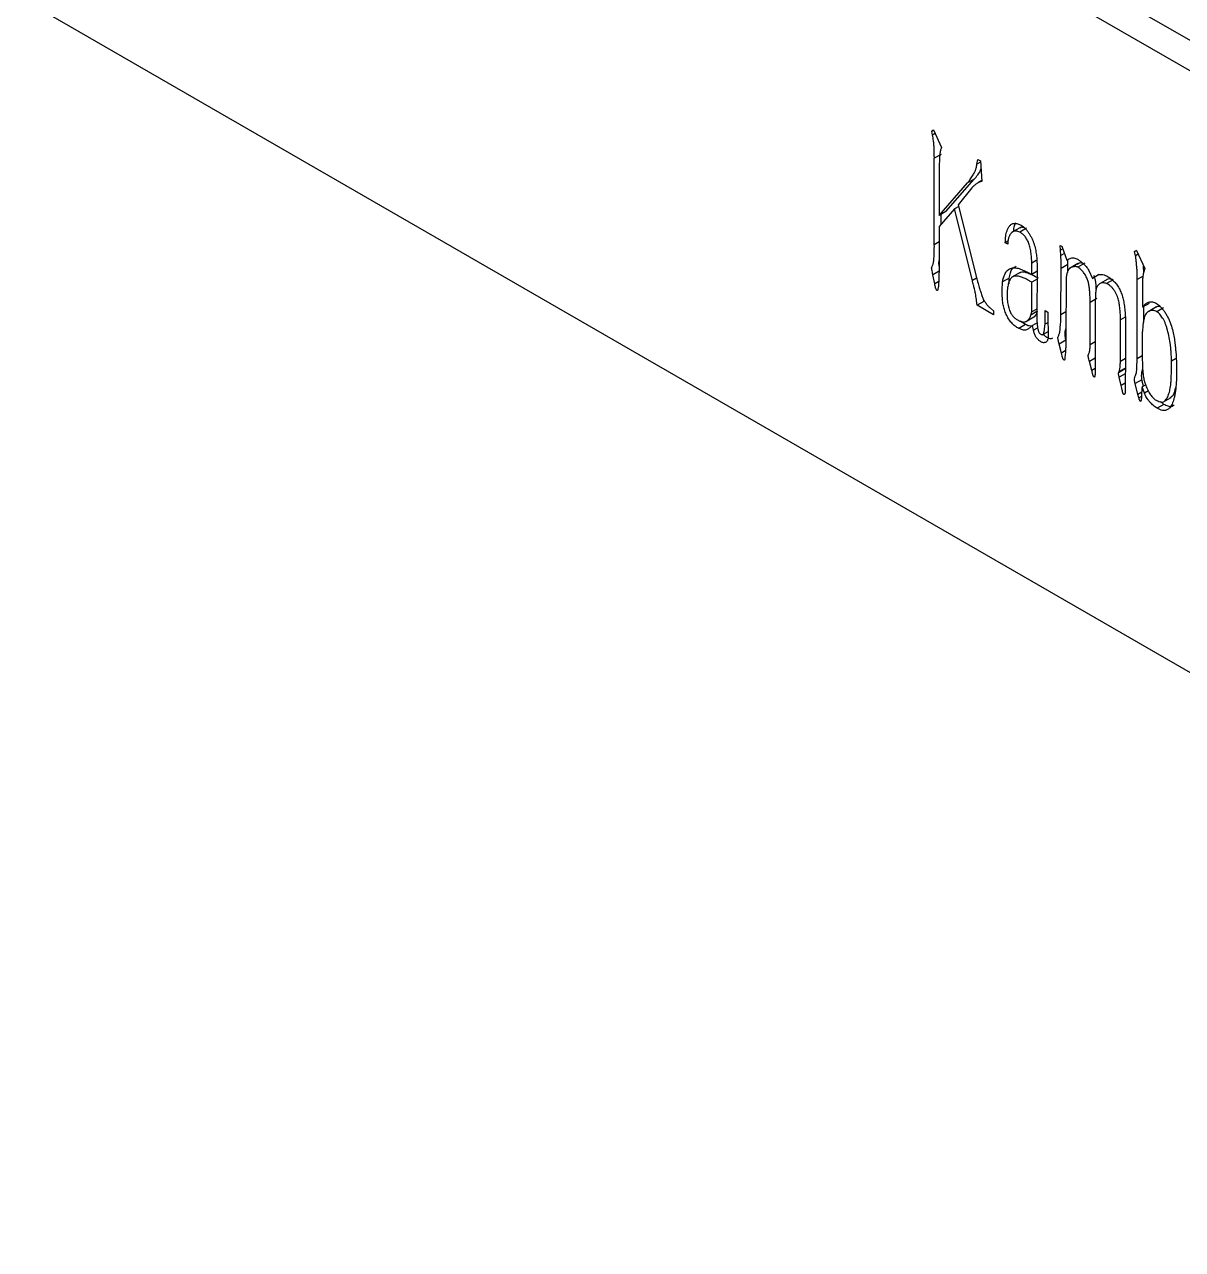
# Model space of a CAD drawing. Header units: millimetres. Extents: x 2 to 292, y 3 to 207.
# Drawn here: x 237.65 to 249.91, y 154.31 to 167.28 of the extents above; entities that cross this region are included whole.
import ezdxf

# ---------------------------------------------------------------- set-up
doc = ezdxf.new("R2010")
doc.units = ezdxf.units.MM

msp = doc.modelspace()

# ---------------------------------------------------------------- linework, layer by layer
at = {"color": 7, "linetype": 'Continuous', "lineweight": 25}
for p, q in [((237.79071259, 174.15784922), (278.60290738, 150.59747066)), ((278.46148574, 150.3525215), (237.64929095, 173.91290005)), ((237.64929095, 167.54388189), (278.46148574, 143.98350334)), ((247.25441969, 166.15404347), (247.27280204, 166.16674637)), ((247.27354382, 166.16508359), (247.25441969, 166.15404347)), ((247.26255614, 166.11176424), (247.25441969, 166.15404347)), ((247.27280204, 166.16674637), (247.35597357, 165.98023544)), ((247.35164931, 165.9070847), (247.28093849, 165.86626421)), ((247.28093849, 164.95002641), (247.28093849, 165.86626421)), ((247.33367368, 165.80276249), (247.33367368, 165.26025785)), ((247.73235336, 165.802974), (247.74259926, 165.85343229)), ((247.74259926, 165.85343229), (247.76911806, 165.83812331)), ((247.76911806, 165.83812331), (247.7853899, 165.61959236)), ((247.4043845, 165.30107834), (247.70331945, 165.64526082)), ((247.70331945, 165.64526082), (247.63260863, 165.60444033)), ((247.78464232, 165.62964328), (247.74810364, 165.60854995)), ((247.33367368, 165.26025785), (247.63260863, 165.60444033)), ((247.67961817, 165.55363947), (247.53497229, 165.37197915)), ((247.53908635, 165.35555496), (247.4942911, 165.32969521)), ((247.53497229, 165.37197915), (247.73446281, 164.57546607)), ((247.4942911, 165.32969521), (247.33367368, 165.14263979)), ((247.4043845, 165.30107834), (247.33367368, 165.26025785)), ((247.35164931, 165.16357382), (247.35164931, 165.27063469)), ((247.68353572, 164.57215533), (247.4942911, 165.32969521)), ((247.33367368, 165.14263979), (247.33367368, 164.73654427)), ((248.19148585, 165.13301148), (248.10309759, 165.08198602)), ((248.25538416, 165.12438284), (248.18467334, 165.08356235)), ((248.06038386, 164.98881633), (248.03189101, 164.97236776)), ((248.05840876, 164.95705939), (248.03189101, 164.97236776)), ((248.06051821, 164.99098786), (248.05840876, 164.95705939)), ((248.61258344, 164.94232177), (248.63096526, 164.93658192)), ((248.61650047, 164.89308289), (248.61258344, 164.94232177)), ((248.62071937, 164.83671009), (248.61650047, 164.89308289)), ((248.65834913, 164.85843329), (248.62071937, 164.83671009)), ((248.63096526, 164.93658192), (248.68370046, 164.78608457)), ((249.40120366, 164.87714931), (249.41958601, 164.88985221)), ((249.42035203, 164.88820342), (249.40120366, 164.87714931)), ((249.41144956, 164.8336524), (249.40120366, 164.87714931)), ((249.43845674, 164.84924331), (249.41144956, 164.8336524)), ((249.41958601, 164.88985221), (249.50908537, 164.69725246)), ((247.33367368, 164.73654427), (247.32764668, 164.57090409)), ((248.35967601, 164.78304168), (248.31274497, 164.75594896)), ((248.31274497, 164.636243), (248.31274497, 164.75594896)), ((248.69353964, 164.73990369), (248.62282882, 164.6990832)), ((248.69353964, 164.73990369), (248.69317349, 164.7903744)), ((248.69318666, 164.65793729), (248.69353964, 164.73990369)), ((248.80141871, 164.7516132), (248.71303045, 164.70058775)), ((248.87253888, 164.75418768), (248.80182806, 164.71336719)), ((249.49914451, 164.65551421), (249.49603671, 164.72533312)), ((247.33122916, 164.66935176), (247.26647369, 164.63196922)), ((247.28485604, 164.53679757), (247.26647369, 164.63196922)), ((248.07427494, 164.59734681), (248.00356412, 164.55652632)), ((248.07225189, 164.53741237), (248.07427494, 164.59734681)), ((248.18984107, 164.6564956), (248.10145281, 164.60547014)), ((248.27598027, 164.65503093), (248.31274497, 164.636243)), ((248.36967693, 164.66910912), (248.31274497, 164.636243)), ((248.36891618, 164.58654609), (248.31274497, 164.55411913)), ((248.36969906, 164.67156866), (248.36548016, 164.21362342)), ((248.62071937, 164.20964572), (248.62282882, 164.6990832)), ((248.91573677, 164.67823157), (248.95641849, 164.5935016)), ((249.02712931, 164.63432209), (248.95641849, 164.5935016)), ((249.11722136, 164.58651511), (249.0288331, 164.53548965)), ((249.17539086, 164.57935496), (249.10468004, 164.53853447)), ((249.42772246, 163.74377275), (249.42983191, 164.58328058)), ((247.32704819, 164.56115459), (247.28485604, 164.53679757)), ((247.31514013, 164.46972588), (247.30926433, 164.46633385)), ((248.31274497, 164.23919501), (248.31274497, 164.55411913)), ((248.67556453, 164.57468426), (248.67345508, 163.98189597)), ((249.48467655, 164.52099697), (249.48467655, 164.28854472)), ((247.80517363, 164.35077599), (247.73446281, 164.30995551)), ((247.80517363, 164.35077599), (247.80105378, 164.37708846)), ((248.92989969, 163.89231473), (248.93200914, 164.33999431)), ((249.00271996, 164.3808148), (248.93200914, 164.33999431)), ((249.55538737, 164.3293652), (249.48467655, 164.28854472)), ((247.90743558, 164.21010045), (247.73446281, 164.30995551)), ((247.87669789, 164.27725841), (247.90743558, 164.25011844)), ((247.90743558, 164.25011844), (247.90743558, 164.21010045)), ((248.36574147, 164.24194893), (248.30249907, 164.20543987)), ((248.30249907, 164.20543987), (248.31274497, 164.23919501)), ((248.36599962, 164.26993826), (248.31274497, 164.23919501)), ((248.45317195, 164.10906272), (248.45498005, 164.25347561)), ((248.45498005, 164.25347561), (248.48149779, 164.23816724)), ((248.98474486, 164.30955063), (248.98474486, 163.69396967)), ((249.49929624, 164.12816942), (249.49972139, 164.29722968)), ((249.63222108, 164.29185876), (249.54383281, 164.2408333)), ((249.70786835, 164.2813578), (249.63715753, 164.24053731)), ((248.24513826, 164.10618534), (248.17442744, 164.06536485)), ((248.24513826, 164.10618534), (248.19129988, 164.14282061)), ((248.24583737, 164.13478819), (248.33422564, 164.18581364)), ((248.36917275, 164.12387894), (248.32088142, 164.09600095)), ((248.33112626, 164.04554497), (248.32088142, 164.09600095)), ((248.37546053, 164.0711386), (248.33112626, 164.04554497)), ((248.48462034, 164.12721749), (248.45317195, 164.10906272)), ((248.48360724, 164.16422115), (248.48752479, 164.02102669)), ((249.25113401, 163.71417773), (249.25324346, 164.15454968)), ((249.3017371, 164.18254446), (249.25324346, 164.15454968)), ((249.30417055, 164.13663352), (249.30417055, 163.73749766)), ((248.42897333, 163.99919474), (248.48720236, 164.03280964)), ((248.67304837, 163.93919404), (248.60233754, 163.89837355)), ((249.4825671, 164.00789668), (249.4825671, 163.74029819)), ((248.62674637, 163.80424669), (248.60233754, 163.89837355)), ((248.94828204, 163.6186281), (248.92387269, 163.71275526)), ((249.30417108, 163.74479538), (249.25113401, 163.71417773)), ((249.48256763, 163.77543419), (249.42772246, 163.74377275)), ((249.83309138, 163.7429676), (249.79174742, 163.71910025)), ((248.98357581, 163.63900276), (248.94828204, 163.6186281)), ((249.30165439, 163.63511653), (249.23094357, 163.59429605)), ((249.23094357, 163.59429605), (249.23908002, 163.60839001)), ((249.30305682, 163.64532304), (249.23908002, 163.60839001)), ((249.30231188, 163.58364808), (249.23908002, 163.54714511)), ((249.25927046, 163.46032518), (249.23908002, 163.54714511)), ((249.30111227, 163.48447994), (249.25927046, 163.46032518)), ((249.47794148, 163.52151676), (249.40723066, 163.48069628)), ((249.43585838, 163.36534282), (249.40723066, 163.48069628)), ((249.49478389, 163.45365289), (249.47794148, 163.52151676)), ((249.52047872, 163.46848655), (249.48045765, 163.44538288)), ((249.50697592, 163.37857281), (249.48045765, 163.44538288)), ((249.477078, 163.3891384), (249.43585838, 163.36534282)), ((249.44610428, 163.32915351), (249.43585838, 163.36534282)), ((249.47445699, 163.34552118), (249.44610428, 163.32915351)), ((249.46792845, 163.29930086), (249.46026773, 163.29487842)), ((249.54760127, 163.40202532), (249.50697592, 163.37857281)), ((249.70997727, 163.26055178), (249.67587994, 163.29088466)), ((249.70098629, 163.2837288), (249.78937456, 163.33475426)), ((249.70997727, 163.26055178), (249.63926645, 163.21973129))]:
    msp.add_line(p, q, dxfattribs=at)
at = {"color": 8, "linetype": 'Continuous', "lineweight": 25}
for p, q in [((247.29020342, 166.12772468), (247.26255614, 166.11176424)), ((247.7701122, 165.82477171), (247.73235336, 165.802974)), ((247.3336742, 164.98047009), (247.28093849, 164.95002641)), ((248.64120958, 164.90734716), (248.61650047, 164.89308289)), ((247.72875455, 164.5982596), (247.68353572, 164.57215533)), ((249.49024678, 164.61815734), (249.42983191, 164.58328058)), ((248.67437547, 164.24062073), (248.62071937, 164.20964572)), ((248.66746496, 163.82775304), (248.62674637, 163.80424669)), ((248.98474486, 163.92397617), (248.92989969, 163.89231473)), ((248.98474486, 163.74789601), (248.92387269, 163.71275526))]:
    msp.add_line(p, q, dxfattribs=at)
at = {"color": 7, "linetype": 'Continuous', "lineweight": 25}
for points, knots in [([(247.28093854, 165.86626447), (247.28098425, 165.87261864), (247.28108234, 165.88625488), (247.28022789, 165.90866164), (247.27977909, 165.93375187), (247.27884953, 165.96096673), (247.27784245, 165.98778271), (247.27615689, 166.01216153), (247.27498797, 166.03240441), (247.27194593, 166.05501307), (247.26812821, 166.08093244), (247.26442579, 166.10142026), (247.26255647, 166.11176436)], [0, 0, 0, 0, 0.0809324544, 0.1736836047, 0.2782014883, 0.3960041647, 0.5124015164, 0.6112661131, 0.6939978743, 0.7610116978, 0.879337068, 1, 1, 1, 1]), ([(247.35597352, 165.98023576), (247.35356518, 165.97400976), (247.34930123, 165.96298668), (247.34524407, 165.94851039), (247.34312122, 165.936405), (247.34130231, 165.92517641), (247.33961911, 165.91068163), (247.33647154, 165.8868561), (247.33404858, 165.8507402), (247.33380474, 165.81951084), (247.33367397, 165.80276262)], [0, 0, 0, 0, 0.12592946359, 0.22295679084, 0.27066071198, 0.33641849788, 0.41642928165, 0.5127514347, 0.73869001549, 1, 1, 1, 1]), ([(247.63260852, 165.60444068), (247.63441809, 165.6067587), (247.63908269, 165.61273395), (247.64753973, 165.623711), (247.65830364, 165.63973077), (247.67134926, 165.65858737), (247.68490781, 165.67841153), (247.69664782, 165.69747393), (247.705714, 165.71473934), (247.71551064, 165.73502189), (247.72474091, 165.7638297), (247.72968566, 165.7892548), (247.73235382, 165.80297402)], [0, 0, 0, 0, 0.0420080696, 0.108285973, 0.1975895696, 0.3122344224, 0.4307000813, 0.5347403028, 0.6217326357, 0.6939704131, 0.8348684182, 1, 1, 1, 1]), ([(247.70331945, 165.64526082), (247.72956246, 165.67416682), (247.75868146, 165.70624064), (247.77358653, 165.7536573), (247.77505866, 165.75834047)], [0, 0, 0, 0, 0.9012334971, 1, 1, 1, 1]), ([(247.7853906, 165.61959225), (247.78020963, 165.61873385), (247.77032853, 165.61709671), (247.75867037, 165.61327139), (247.7490622, 165.60945918), (247.74110567, 165.6039587), (247.73109924, 165.59773854), (247.71636273, 165.58727062), (247.69825141, 165.57352454), (247.68561442, 165.56003853), (247.67961839, 165.55363965)], [0, 0, 0, 0, 0.1202296498, 0.2293010095, 0.2890869192, 0.3653844439, 0.4597411261, 0.5708396182, 0.7963708605, 1, 1, 1, 1]), ([(248.03189106, 164.97236803), (248.03267608, 164.98444267), (248.0341456, 165.00704594), (248.03656909, 165.03978003), (248.04153036, 165.06997694), (248.05004059, 165.09918647), (248.06273225, 165.12787431), (248.07716838, 165.1495772), (248.09134981, 165.16495436), (248.1048165, 165.17237236), (248.11976656, 165.1770485), (248.14213187, 165.1774852), (248.17193649, 165.17242939), (248.19683128, 165.15869993), (248.20908211, 165.1519436)], [0, 0, 0, 0, 0.0961505363, 0.1799901205, 0.2620238343, 0.3525149, 0.4512740262, 0.5589823773, 0.6149239905, 0.670170826, 0.7246851219, 0.7810898242, 0.8922733539, 1, 1, 1, 1]), ([(248.18467314, 165.08356276), (248.17840916, 165.08623448), (248.16618309, 165.09144917), (248.14885376, 165.09513517), (248.13315025, 165.09490413), (248.11904, 165.09127989), (248.10647944, 165.08413075), (248.09502937, 165.07450136), (248.08506424, 165.06157058), (248.07680643, 165.04634037), (248.06958994, 165.03118826), (248.06499421, 165.01611562), (248.06111704, 165.00373401), (248.06070011, 164.99484983), (248.06051887, 164.99098778)], [0, 0, 0, 0, 0.0926943312, 0.180921274, 0.2654147045, 0.3510351053, 0.4355800876, 0.5247892699, 0.6169414554, 0.7139761635, 0.8066234776, 0.8841096715, 0.9496212155, 1, 1, 1, 1]), ([(248.12090305, 165.09226519), (248.12302652, 165.12646577), (248.12524525, 165.16220048), (248.14263448, 165.18152391), (248.14338102, 165.18235348)], [0, 0, 0, 0, 0.9570689096, 1, 1, 1, 1]), ([(248.23423382, 165.12847675), (248.22251487, 165.13263507), (248.20250632, 165.13973486), (248.18994647, 165.12886377), (248.18474288, 165.12435984)], [0, 0, 0, 0, 0.5856970943, 1, 1, 1, 1]), ([(248.20908211, 165.1519436), (248.2169886, 165.14584501), (248.23256611, 165.13382947), (248.25456451, 165.11103192), (248.27479964, 165.08531333), (248.29256828, 165.05667836), (248.308828, 165.02697284), (248.32279537, 164.9964708), (248.33430366, 164.96558065), (248.34653677, 164.92420733), (248.3575966, 164.87310322), (248.3642997, 164.82291756), (248.36677671, 164.78230587), (248.36878397, 164.74810579), (248.36950724, 164.71088963), (248.3696333, 164.68506205), (248.36969916, 164.6715689)], [0, 0, 0, 0, 0.0588780933, 0.1160027385, 0.1730699238, 0.2317806173, 0.2909227912, 0.3492035009, 0.4074513646, 0.4667781563, 0.5854156096, 0.7030905089, 0.7654196511, 0.8358074158, 0.9142205545, 1, 1, 1, 1]), ([(248.3127449, 164.7559493), (248.31227238, 164.77538588), (248.31134881, 164.81337571), (248.30554997, 164.86241341), (248.29857007, 164.90036706), (248.29288848, 164.9265224), (248.28538936, 164.95096919), (248.27741586, 164.97341503), (248.26830411, 164.99398789), (248.25876017, 165.01267156), (248.24799482, 165.02918611), (248.23275293, 165.04804809), (248.21146482, 165.06848998), (248.19377266, 165.07844344), (248.18467314, 165.08356276)], [0, 0, 0, 0, 0.1735100721, 0.3391347746, 0.4168388154, 0.4892743721, 0.5542344593, 0.6148456752, 0.6707807203, 0.722161682, 0.7699031796, 0.8160226588, 0.9053758702, 1, 1, 1, 1]), ([(247.26647396, 164.63196938), (247.26429937, 164.64189878), (247.2605131, 164.65918728), (247.25644569, 164.68106644), (247.25367545, 164.69528106), (247.25167008, 164.70587417), (247.25484992, 164.71459018), (247.25930508, 164.7259825), (247.26556469, 164.73807199), (247.26991262, 164.75275881), (247.27343862, 164.77071558), (247.27599751, 164.79415311), (247.27833954, 164.82076355), (247.27961146, 164.84476296), (247.28049393, 164.86664328), (247.28061488, 164.88920162), (247.28104861, 164.91748295), (247.28097745, 164.9385204), (247.28093854, 164.95002669)], [0, 0, 0, 0, 0.0814521474, 0.1418197366, 0.1806274724, 0.1997116502, 0.2276172481, 0.2779247802, 0.3356055358, 0.3825854172, 0.4391943733, 0.5193607452, 0.6086471448, 0.6924749126, 0.7427171808, 0.8107026473, 0.8964651568, 1, 1, 1, 1]), ([(248.62282923, 164.69908327), (248.62289623, 164.71308069), (248.62302195, 164.73934249), (248.62220931, 164.77657672), (248.62178975, 164.80826334), (248.62105423, 164.82781866), (248.62071981, 164.83671013)], [0, 0, 0, 0, 0.3085939106, 0.5789804935, 0.8085698221, 1, 1, 1, 1]), ([(247.3332638, 164.72526969), (247.33103122, 164.73981682), (247.32775953, 164.76113462), (247.33224808, 164.77738729), (247.33367368, 164.78254923)], [0, 0, 0, 0, 0.6823939128, 1, 1, 1, 1]), ([(248.0035646, 164.55652635), (248.00475964, 164.56386718), (248.00725934, 164.57922227), (248.0133758, 164.60112588), (248.02145928, 164.62318916), (248.03065956, 164.64561895), (248.04243947, 164.66624783), (248.05757825, 164.68280368), (248.07604318, 164.69448807), (248.09664375, 164.70276179), (248.11930925, 164.70648392), (248.14301772, 164.70608288), (248.16731687, 164.70216499), (248.19218441, 164.69321484), (248.21610289, 164.68282987), (248.238073, 164.67349412), (248.25778246, 164.66417055), (248.27015318, 164.65795769), (248.27598077, 164.65503094)], [0, 0, 0, 0, 0.0542720181, 0.1135227071, 0.1756095664, 0.2429274268, 0.3113718769, 0.379127632, 0.4469362731, 0.5166092226, 0.58650477, 0.6535692122, 0.7190834471, 0.7845703179, 0.8477541187, 0.9046068252, 0.9550622978, 1, 1, 1, 1]), ([(248.07427494, 164.59734681), (248.08102294, 164.63631914), (248.09134399, 164.69592711), (248.13289584, 164.71619718), (248.14728066, 164.72321446)], [0, 0, 0, 0, 0.6538105501, 1, 1, 1, 1]), ([(248.80182834, 164.71336734), (248.79848948, 164.7145902), (248.79136231, 164.71720051), (248.78013091, 164.71877546), (248.76781051, 164.71860053), (248.75020787, 164.71651923), (248.72987502, 164.71093608), (248.70905409, 164.69832579), (248.69418752, 164.67604964), (248.68377393, 164.64629944), (248.67731894, 164.61177771), (248.67613198, 164.58668019), (248.67556466, 164.57468449)], [0, 0, 0, 0, 0.0421476153, 0.0899688394, 0.1486375, 0.2142042782, 0.3453913914, 0.4620616388, 0.581854381, 0.7221271278, 0.8671868436, 1, 1, 1, 1]), ([(248.68370098, 164.78608459), (248.6896187, 164.78940815), (248.70105139, 164.79582907), (248.71792216, 164.80494249), (248.73549703, 164.81171712), (248.75600158, 164.81200501), (248.77894362, 164.80685011), (248.80494221, 164.79308892), (248.83402709, 164.77224901), (248.85969695, 164.74898065), (248.88070767, 164.72836262), (248.89472044, 164.71188574), (248.90653551, 164.69530393), (248.91272934, 164.68381195), (248.91573687, 164.67823181)], [0, 0, 0, 0, 0.0940751155, 0.181747731, 0.2659217984, 0.3518742269, 0.4407478932, 0.5352959748, 0.6440395562, 0.7711935138, 0.8366714971, 0.8956679039, 0.9493396379, 1, 1, 1, 1]), ([(248.85174363, 164.75437999), (248.83754335, 164.75681084), (248.81492369, 164.76068296), (248.80078807, 164.74697274), (248.79552658, 164.74186959)], [0, 0, 0, 0, 0.6277847631, 1, 1, 1, 1]), ([(248.93200952, 164.33999439), (248.93191327, 164.34503754), (248.93169611, 164.35641658), (248.93122577, 164.37550549), (248.92943185, 164.39924311), (248.92783036, 164.42581916), (248.92586517, 164.45318904), (248.92349488, 164.4789302), (248.92078627, 164.50185673), (248.9169032, 164.52860519), (248.90995145, 164.56111987), (248.89473395, 164.60003653), (248.87519739, 164.6386647), (248.84941453, 164.67062889), (248.82497415, 164.69688096), (248.80883164, 164.70837901), (248.80182834, 164.71336734)], [0, 0, 0, 0, 0.0403290272, 0.0909958077, 0.1521218598, 0.224538289, 0.298901341, 0.3649627403, 0.4227773954, 0.4733486517, 0.5664814041, 0.6601037377, 0.7537777042, 0.8489922576, 0.9344865048, 1, 1, 1, 1]), ([(249.42983198, 164.58328084), (249.42966963, 164.60112679), (249.42936488, 164.63462736), (249.42682738, 164.68367569), (249.42316373, 164.72953038), (249.41913719, 164.7662213), (249.41653014, 164.79318038), (249.41423208, 164.80998504), (249.41285494, 164.82299918), (249.41186359, 164.83051588), (249.41144991, 164.83365248)], [0, 0, 0, 0, 0.2209963602, 0.4148560947, 0.5933290421, 0.7679748468, 0.8466110559, 0.91237905, 0.9634372178, 1, 1, 1, 1]), ([(248.3127449, 164.55411948), (248.30239714, 164.56001671), (248.28139647, 164.57198509), (248.25468025, 164.58658764), (248.23185585, 164.59843968), (248.21290132, 164.60507741), (248.19199514, 164.61176398), (248.1701158, 164.61655067), (248.1486024, 164.61944924), (248.12901005, 164.6184558), (248.1124922, 164.61268207), (248.09859441, 164.6028331), (248.0873389, 164.58939093), (248.07752993, 164.57350409), (248.06941043, 164.55489064), (248.06313137, 164.53329463), (248.05845063, 164.50883587), (248.05437944, 164.48208216), (248.05218984, 164.45194156), (248.050861, 164.42008742), (248.05139977, 164.38732813), (248.0538825, 164.35532902), (248.05903003, 164.32450011), (248.06409694, 164.30439314), (248.06654577, 164.29467547)], [0, 0, 0, 0, 0.0591193317, 0.1199820793, 0.1527775159, 0.1894832131, 0.2301363324, 0.2751610057, 0.3202441716, 0.3616081971, 0.4020337936, 0.4406421325, 0.479960647, 0.5194963925, 0.5609558735, 0.6040019019, 0.6491398357, 0.6979253346, 0.7497842371, 0.8049309616, 0.8594680126, 0.9102388115, 0.9566185628, 1, 1, 1, 1]), ([(248.38345579, 164.59493962), (248.34049029, 164.61774936), (248.27604013, 164.65196497), (248.20330112, 164.667486), (248.18680483, 164.65122001), (248.18336257, 164.64782581)], [0, 0, 0, 0, 0.6127817567, 0.9191996891, 1, 1, 1, 1]), ([(248.95641849, 164.5935019), (248.96363018, 164.5997814), (248.97740083, 164.61177203), (248.99927486, 164.62615018), (249.02240826, 164.63571348), (249.04894899, 164.63717336), (249.07864468, 164.63214567), (249.09996752, 164.62217046), (249.11100864, 164.61700522)], [0, 0, 0, 0, 0.1828598657, 0.349168859, 0.5059888336, 0.6624463113, 0.8252123303, 1, 1, 1, 1]), ([(248.99432852, 164.47970163), (248.99407786, 164.51065514), (248.9936995, 164.5573783), (248.97667586, 164.60884532), (248.97093017, 164.62621608)], [0, 0, 0, 0, 0.6624876255, 1, 1, 1, 1]), ([(249.17539086, 164.57935496), (249.16229455, 164.5838871), (249.13725681, 164.59255173), (249.11793293, 164.58452141), (249.10871665, 164.58069145)], [0, 0, 0, 0, 0.52306267, 1, 1, 1, 1]), ([(249.11100864, 164.61700522), (249.12281028, 164.60975643), (249.14579087, 164.59564131), (249.17359078, 164.57159982), (249.19458004, 164.55028972), (249.20964924, 164.53181982), (249.22393876, 164.51077955), (249.24188693, 164.47996281), (249.2616718, 164.43835963), (249.27518164, 164.39519988), (249.28346004, 164.35957268), (249.28886036, 164.33064269), (249.29326556, 164.29983638), (249.29843225, 164.25620179), (249.30313875, 164.2009315), (249.30382677, 164.15807443), (249.30417098, 164.13663357)], [0, 0, 0, 0, 0.083356923, 0.1623157218, 0.201253929, 0.2419867536, 0.2840678421, 0.3288026291, 0.4202106797, 0.5140380073, 0.5639455759, 0.6180779345, 0.6766310329, 0.7398596286, 0.8698550423, 1, 1, 1, 1]), ([(249.5090858, 164.69725252), (249.50724024, 164.69098759), (249.5037716, 164.67921293), (249.49752675, 164.66237927), (249.49245738, 164.64243508), (249.48879551, 164.62197693), (249.4865033, 164.6002585), (249.48539839, 164.57813015), (249.48490972, 164.5511402), (249.48475802, 164.53150595), (249.48467683, 164.52099712)], [0, 0, 0, 0, 0.1182199681, 0.222189111, 0.335487748, 0.4834850565, 0.5775271246, 0.6945258218, 0.8365012251, 1, 1, 1, 1]), ([(247.309265, 164.46633375), (247.30835271, 164.46717636), (247.30610447, 164.4692529), (247.30156564, 164.47481999), (247.29683728, 164.48696807), (247.29153546, 164.50356627), (247.28659709, 164.52154578), (247.2853553, 164.53242415), (247.28485603, 164.5367979)], [0, 0, 0, 0, 0.0503113184, 0.1239868194, 0.2682515944, 0.5316062373, 0.8116775973, 1, 1, 1, 1]), ([(247.32764706, 164.5709042), (247.32730561, 164.56123715), (247.32667424, 164.54336224), (247.32494299, 164.51917173), (247.32251397, 164.49975905), (247.32005026, 164.48474161), (247.31685308, 164.47428825), (247.31475512, 164.4679939), (247.31223673, 164.46363597), (247.31000608, 164.46566098), (247.309265, 164.46633375)], [0, 0, 0, 0, 0.24535353741, 0.45367225894, 0.62820253781, 0.76618083828, 0.87113532021, 0.93863214287, 0.9796118391, 1, 1, 1, 1]), ([(247.73446324, 164.30995553), (247.73303164, 164.31982454), (247.73006164, 164.34029884), (247.72603092, 164.37133245), (247.72181258, 164.4027676), (247.71695487, 164.43062555), (247.71129246, 164.45765136), (247.70416885, 164.48741592), (247.69493181, 164.52657914), (247.68759851, 164.55590762), (247.68353588, 164.57215553)], [0, 0, 0, 0, 0.11461382145, 0.23777846912, 0.36261316498, 0.48120943317, 0.55769921185, 0.66977548397, 0.81705642465, 1, 1, 1, 1]), ([(247.73446324, 164.57546614), (247.73572709, 164.5701954), (247.73867511, 164.55790104), (247.74485565, 164.53679608), (247.75272846, 164.51057985), (247.76184231, 164.48106087), (247.77111585, 164.45142632), (247.78037171, 164.42514014), (247.7874124, 164.40373675), (247.79576432, 164.38137062), (247.80911199, 164.3550773), (247.82979778, 164.32601014), (247.85253012, 164.2984932), (247.86895432, 164.28406251), (247.87669823, 164.27725853)], [0, 0, 0, 0, 0.0501069338, 0.1168778713, 0.198823104, 0.2970908861, 0.394736858, 0.4775925712, 0.5440959779, 0.595951351, 0.6877147299, 0.7947319088, 0.9032174588, 1, 1, 1, 1]), ([(248.1744274, 164.06536516), (248.16809807, 164.06859186), (248.15541397, 164.07505823), (248.13646475, 164.08823353), (248.11777065, 164.10384938), (248.09992076, 164.12224595), (248.08282029, 164.14242869), (248.06764858, 164.16455497), (248.05362804, 164.18780652), (248.03777329, 164.22085417), (248.02161661, 164.26409428), (248.01055501, 164.30805434), (248.00459729, 164.34440689), (248.00187771, 164.37394293), (247.99954637, 164.40602887), (247.9992549, 164.43907828), (247.99949233, 164.47200631), (248.00050099, 164.50274), (248.00153215, 164.53082089), (248.0029071, 164.54821052), (248.0035646, 164.55652635)], [0, 0, 0, 0, 0.0431970869, 0.0865677875, 0.1294593594, 0.1734963486, 0.2170345773, 0.2606213226, 0.3032768175, 0.3476960979, 0.4378909307, 0.5306503267, 0.5810530112, 0.6363055014, 0.6968044065, 0.7632948465, 0.8304599769, 0.892173285, 0.9484365752, 1, 1, 1, 1]), ([(249.10468038, 164.53853458), (249.09788246, 164.54112257), (249.08457418, 164.54618906), (249.06617796, 164.54811246), (249.04937562, 164.54677634), (249.03109843, 164.53761257), (249.01225067, 164.5210483), (248.99888749, 164.50080009), (248.99366128, 164.48212611), (248.99145089, 164.46859171), (248.98933639, 164.45147389), (248.9875113, 164.43059655), (248.98646942, 164.40553474), (248.98555026, 164.37683351), (248.98496573, 164.34445642), (248.98482098, 164.32157066), (248.98474495, 164.30955088)], [0, 0, 0, 0, 0.0653678155, 0.1279703406, 0.187915937, 0.2481120511, 0.3642982927, 0.4757732795, 0.5075193747, 0.5492895847, 0.599398186, 0.6598362347, 0.7306103482, 0.8108825651, 0.9006740817, 1, 1, 1, 1]), ([(249.25324362, 164.15454989), (249.25316492, 164.15923583), (249.25298181, 164.17013863), (249.25205799, 164.18924991), (249.25004269, 164.21345766), (249.2475932, 164.25046995), (249.24275843, 164.29701194), (249.23646915, 164.34243934), (249.22835604, 164.37727144), (249.21890013, 164.40369298), (249.20589695, 164.43105172), (249.19065197, 164.45885713), (249.17260609, 164.48541998), (249.15168919, 164.5083015), (249.12864025, 164.52659443), (249.11282548, 164.53447556), (249.10468038, 164.53853458)], [0, 0, 0, 0, 0.03553796611, 0.08268641365, 0.14243205047, 0.21287251732, 0.35608589143, 0.48010595108, 0.53712214332, 0.59710497153, 0.65998978183, 0.72721563367, 0.79507217965, 0.86027268993, 0.92803617014, 1, 1, 1, 1]), ([(249.48467683, 164.28854485), (249.48770739, 164.2922342), (249.49447719, 164.30047561), (249.50312462, 164.31186895), (249.51243663, 164.32143227), (249.52203445, 164.32855675), (249.53398398, 164.33527898), (249.54767058, 164.34174406), (249.56336782, 164.34620555), (249.58094893, 164.34722844), (249.60050595, 164.34267129), (249.61402575, 164.33724454), (249.62088491, 164.33449131)], [0, 0, 0, 0, 0.0929098704, 0.207545533, 0.2755376576, 0.3570499004, 0.4489531987, 0.5539825725, 0.6636292412, 0.7732125852, 0.8849412592, 1, 1, 1, 1]), ([(249.62088491, 164.33449131), (249.62894602, 164.33011635), (249.64514906, 164.32132255), (249.66919795, 164.30105115), (249.69265365, 164.27610623), (249.71484767, 164.24647615), (249.73576685, 164.21392825), (249.75489957, 164.17961089), (249.77129644, 164.14372528), (249.78911921, 164.09533706), (249.8070918, 164.03607667), (249.81894899, 163.97842521), (249.82503243, 163.93294621), (249.83022016, 163.89548656), (249.83368295, 163.85519887), (249.839358, 163.7949824), (249.84397384, 163.71456107), (249.8462602, 163.61551074), (249.84522211, 163.51635094), (249.83946234, 163.4537379), (249.83664815, 163.42314553)], [0, 0, 0, 0, 0.0306669393, 0.0616413542, 0.0932496424, 0.1273811702, 0.1624720648, 0.1977237888, 0.2331480564, 0.2695218317, 0.3406404801, 0.4081460199, 0.4428072139, 0.4812469807, 0.5237041567, 0.5699700968, 0.6706602033, 0.7810951422, 0.8930443529, 1, 1, 1, 1]), ([(248.06654577, 164.29467547), (248.06890485, 164.28569967), (248.07332443, 164.26888411), (248.08179234, 164.2450363), (248.09095934, 164.22438482), (248.10160015, 164.20707574), (248.11319844, 164.1923245), (248.12591596, 164.18017835), (248.13949446, 164.16837161), (248.14898875, 164.16264857), (248.15393592, 164.15966648)], [0, 0, 0, 0, 0.16930161085, 0.31717535968, 0.44604285303, 0.5578966291, 0.66254390574, 0.77096345878, 0.88065650769, 1, 1, 1, 1]), ([(248.15393592, 164.15966648), (248.1626903, 164.15455127), (248.18156721, 164.14352143), (248.20573587, 164.13469766), (248.22626937, 164.13091788), (248.24141276, 164.1334604), (248.25598533, 164.13986338), (248.26936156, 164.15030349), (248.28117297, 164.16285319), (248.29098932, 164.17622488), (248.29860892, 164.18972816), (248.30125381, 164.2004104), (248.30249916, 164.20544011)], [0, 0, 0, 0, 0.1283851302, 0.2768344675, 0.3585107546, 0.4453031245, 0.5393991369, 0.6429333447, 0.747721292, 0.8403251026, 0.9248175071, 1, 1, 1, 1]), ([(248.32477684, 164.182158), (248.32613674, 164.18235828), (248.35269641, 164.18626993), (248.36322263, 164.21705323), (248.37320989, 164.24626036)], [0, 0, 0, 0, 0.051201717, 1, 1, 1, 1]), ([(248.36548033, 164.21362361), (248.36562541, 164.19625157), (248.36590518, 164.16275109), (248.36836837, 164.12080817), (248.37147495, 164.08978208), (248.3744772, 164.06967065), (248.37801264, 164.052353), (248.38200847, 164.03748605), (248.38745745, 164.02480739), (248.39452675, 164.01431907), (248.40315028, 164.00607666), (248.40925722, 164.00276429), (248.4124902, 164.00101074)], [0, 0, 0, 0, 0.2458985332, 0.4741943752, 0.57734192983, 0.66471360521, 0.73996478728, 0.8021631135, 0.85434042032, 0.90021492688, 0.94717450302, 1, 1, 1, 1]), ([(248.48149827, 164.23816726), (248.48182943, 164.2303217), (248.48244646, 164.21570327), (248.48287267, 164.19561123), (248.48373706, 164.17853785), (248.48364732, 164.16860708), (248.48360769, 164.16422118)], [0, 0, 0, 0, 0.3158965647, 0.5886026384, 0.8183077615, 1, 1, 1, 1]), ([(248.60233774, 163.89837373), (248.60027355, 163.9066198), (248.59657071, 163.92141195), (248.59241276, 163.94068079), (248.58973101, 163.95457703), (248.58849484, 163.96694368), (248.5921809, 163.97816263), (248.59701902, 163.99176547), (248.60307682, 164.00404298), (248.60714663, 164.01432168), (248.60929447, 164.02362072), (248.61064138, 164.03390889), (248.61218169, 164.04786621), (248.61396779, 164.07028402), (248.61583284, 164.09742879), (248.61834788, 164.12271809), (248.61969502, 164.1427121), (248.62011099, 164.16128011), (248.62091944, 164.18377244), (248.62078994, 164.20055637), (248.62071981, 164.20964576)], [0, 0, 0, 0, 0.0680000684, 0.1219814527, 0.1600121686, 0.1844673927, 0.2278975997, 0.2851865649, 0.3436100752, 0.3851519613, 0.40801853, 0.4423265604, 0.4871301915, 0.5445756308, 0.6572626005, 0.7455897382, 0.7901925677, 0.8474325471, 0.9173766794, 1, 1, 1, 1]), ([(249.63715756, 164.24053758), (249.62988642, 164.2442458), (249.61549084, 164.25158743), (249.59458465, 164.25651287), (249.57525805, 164.25532733), (249.55749769, 164.24940962), (249.54213174, 164.2393848), (249.5284523, 164.22793781), (249.51761806, 164.21424258), (249.50953312, 164.19771092), (249.50318836, 164.17858637), (249.49783169, 164.15594417), (249.49303253, 164.12969358), (249.48942146, 164.10061653), (249.48652904, 164.07210233), (249.48455879, 164.04665538), (249.48268463, 164.02619025), (249.48260298, 164.01344771), (249.48256741, 164.00789681)], [0, 0, 0, 0, 0.0618442032, 0.1224408296, 0.1836435273, 0.2488025136, 0.3141015607, 0.3743170534, 0.4326772289, 0.4870165632, 0.5446013841, 0.6088794979, 0.6819835958, 0.7622638387, 0.8405295527, 0.9057782125, 0.95895511, 1, 1, 1, 1]), ([(249.67563496, 164.29262157), (249.67202485, 164.29401086), (249.65399812, 164.30094814), (249.63497673, 164.2975883), (249.6257568, 164.28662506), (249.62453929, 164.28517734)], [0, 0, 0, 0, 0.1785407273, 0.8915242332, 1, 1, 1, 1]), ([(249.7917477, 163.71910039), (249.79135341, 163.73545703), (249.79059821, 163.76678603), (249.78781869, 163.81248432), (249.78428579, 163.85434551), (249.77826558, 163.90561479), (249.76735179, 163.96912194), (249.75295053, 164.03294744), (249.73903403, 164.08301052), (249.72698299, 164.11696643), (249.71386408, 164.14708453), (249.6987665, 164.17279411), (249.68361538, 164.19510465), (249.66822613, 164.21369289), (249.65282104, 164.22942083), (249.64232805, 164.23686796), (249.63715756, 164.24053758)], [0, 0, 0, 0, 0.096461439, 0.1847591921, 0.2642571234, 0.3357568446, 0.4734163661, 0.6140434123, 0.6819126371, 0.7420891189, 0.7953818646, 0.8434402551, 0.8869941098, 0.927343547, 0.9641980442, 1, 1, 1, 1]), ([(248.32088122, 164.09600135), (248.31190148, 164.0876948), (248.29417166, 164.07129415), (248.26973396, 164.05441646), (248.24714977, 164.0457246), (248.22578874, 164.04702709), (248.20136632, 164.05282165), (248.18372569, 164.06103561), (248.1744274, 164.06536516)], [0, 0, 0, 0, 0.2391263273, 0.4721368005, 0.5882648671, 0.7129818241, 0.8487140133, 1, 1, 1, 1]), ([(248.31127194, 164.0893606), (248.3027271, 164.08916012), (248.28207604, 164.0886756), (248.25878948, 164.0997142), (248.24513826, 164.10618534)], [0, 0, 0, 0, 0.4137725183, 1, 1, 1, 1]), ([(248.4124902, 164.00101074), (248.41638128, 163.99935587), (248.42446569, 163.99591757), (248.43223546, 164.00088889), (248.43719332, 164.00840411), (248.44060489, 164.01788468), (248.44357307, 164.03074911), (248.44683382, 164.05165914), (248.45055996, 164.07776143), (248.45234909, 164.09920319), (248.45317181, 164.10906311)], [0, 0, 0, 0, 0.0887269277, 0.1843455509, 0.2459056278, 0.3277244043, 0.4260583356, 0.546728757, 0.7915649667, 1, 1, 1, 1]), ([(248.67304837, 163.93919404), (248.66846426, 163.97158175), (248.66213983, 164.01626526), (248.67123187, 164.05075339), (248.67373378, 164.06024367)], [0, 0, 0, 0, 0.72482459193, 1, 1, 1, 1]), ([(248.48752518, 164.02102677), (248.4872778, 164.00746253), (248.48682277, 163.98251209), (248.48316508, 163.95454886), (248.47812483, 163.93648106), (248.47142118, 163.92706729), (248.4633166, 163.91933555), (248.45318508, 163.91460739), (248.44170723, 163.91274351), (248.42911143, 163.91437806), (248.41571058, 163.91921846), (248.39760731, 163.93041548), (248.37653975, 163.9485349), (248.35766247, 163.97102209), (248.34664375, 163.99140154), (248.33949754, 164.008193), (248.33464493, 164.02654224), (248.33233462, 164.03902157), (248.33112696, 164.04554486)], [0, 0, 0, 0, 0.1278214878, 0.2351183444, 0.2827009542, 0.3296890676, 0.3775294466, 0.4273252519, 0.4759668703, 0.5235986865, 0.5719989057, 0.621794711, 0.7176039201, 0.8039206599, 0.8468033635, 0.893037608, 0.9440877952, 1, 1, 1, 1]), ([(248.53102877, 163.96032899), (248.5230879, 163.95699287), (248.50618012, 163.94988955), (248.47193181, 163.9682439), (248.44612916, 163.98718743), (248.43712366, 164.00243694), (248.43647969, 164.00352742)], [0, 0, 0, 0, 0.298008494, 0.6345229002, 0.9738651805, 1, 1, 1, 1]), ([(248.67345524, 163.98189619), (248.67352276, 163.96932895), (248.67364906, 163.94582108), (248.67283588, 163.91358558), (248.67241316, 163.88598059), (248.67114088, 163.85678426), (248.6695078, 163.82534924), (248.66674318, 163.79282434), (248.66435902, 163.76661079), (248.66260735, 163.74725164), (248.66120877, 163.73555903), (248.65963939, 163.72758646), (248.65372047, 163.72912731), (248.65077473, 163.73282858), (248.64904627, 163.73500036)], [0, 0, 0, 0, 0.13682529752, 0.25594093468, 0.35732467449, 0.44102646912, 0.58319623471, 0.71166023615, 0.81477849871, 0.88739082201, 0.93218253298, 0.95830036418, 0.97553207945, 1, 1, 1, 1]), ([(248.64904627, 163.73500036), (248.64648762, 163.73795213), (248.64092832, 163.74436559), (248.63717454, 163.75932591), (248.63323149, 163.77874211), (248.62916768, 163.79472511), (248.62674671, 163.80424677)], [0, 0, 0, 0, 0.1497685571, 0.3254089303, 0.5981213879, 1, 1, 1, 1]), ([(248.9238732, 163.71275527), (248.921554, 163.72150875), (248.91750935, 163.73677469), (248.91237851, 163.75658199), (248.90981303, 163.76975772), (248.90884853, 163.77993524), (248.91260177, 163.78626019), (248.91563519, 163.79598037), (248.92058089, 163.80748289), (248.92456444, 163.82038414), (248.92717533, 163.83489169), (248.92901063, 163.85008016), (248.92973439, 163.86978369), (248.92984149, 163.88434522), (248.9299001, 163.89231478)], [0, 0, 0, 0, 0.125223893, 0.2183885769, 0.282703425, 0.3177370936, 0.3683987368, 0.4289669781, 0.5093552662, 0.6130598426, 0.6805891779, 0.7678339686, 0.8729349745, 1, 1, 1, 1]), ([(248.98474495, 163.69396993), (248.98477425, 163.68525321), (248.98483013, 163.66863248), (248.98445753, 163.64541798), (248.98414045, 163.62483814), (248.98393735, 163.60708747), (248.98337433, 163.59220155), (248.98242573, 163.58035607), (248.98159078, 163.57105604), (248.98045801, 163.56305524), (248.97912149, 163.55587986), (248.97715766, 163.55148806), (248.97524059, 163.5476787), (248.97344684, 163.54973409), (248.97269114, 163.55060003)], [0, 0, 0, 0, 0.1682245507, 0.320764635, 0.4531202886, 0.5697775423, 0.6663305536, 0.7473582271, 0.8105215119, 0.8558832584, 0.9179214074, 0.961240817, 0.9836707571, 1, 1, 1, 1]), ([(249.23908039, 163.60839011), (249.23916696, 163.60961793), (249.23939655, 163.61287425), (249.24041236, 163.61880025), (249.24230891, 163.62679623), (249.24439944, 163.63777531), (249.24700352, 163.65150561), (249.24853574, 163.66937778), (249.25010898, 163.69050412), (249.25077629, 163.70591316), (249.25113421, 163.71417791)], [0, 0, 0, 0, 0.0337751077, 0.0895757174, 0.174151796, 0.2802994379, 0.4170508518, 0.583191157, 0.7764417599, 1, 1, 1, 1]), ([(249.30417098, 163.73749771), (249.3042185, 163.7242465), (249.30431895, 163.69623114), (249.30347053, 163.6525317), (249.30301371, 163.60407374), (249.30212958, 163.55378038), (249.30101518, 163.50617644), (249.30101764, 163.46510701), (249.30035714, 163.4338224), (249.30086037, 163.41021702), (249.30103288, 163.39317285), (249.30036442, 163.3808929), (249.29843379, 163.37262099), (249.29474148, 163.36714618), (249.28972247, 163.36591918), (249.28327337, 163.36649904), (249.27859412, 163.37620311), (249.27547825, 163.38560732), (249.27277092, 163.39853979), (249.26905645, 163.41435271), (249.26463463, 163.43555881), (249.26119251, 163.45145149), (249.25927053, 163.46032548)], [0, 0, 0, 0, 0.08342727989, 0.17637972094, 0.2788447292, 0.39083444263, 0.49697079727, 0.58332845101, 0.64992793213, 0.69677001677, 0.73043365602, 0.75687043184, 0.77657524112, 0.79100895305, 0.81032950911, 0.82239896479, 0.83534615121, 0.858255686, 0.87816329455, 0.90872492168, 0.9490347567, 1, 1, 1, 1]), ([(249.40723108, 163.48069633), (249.40580515, 163.4868472), (249.4032426, 163.49790098), (249.40011665, 163.51242505), (249.39849329, 163.52290034), (249.3978343, 163.5323973), (249.40050395, 163.54173427), (249.40565842, 163.55336526), (249.41211656, 163.56840633), (249.41771927, 163.58776714), (249.42275817, 163.60892699), (249.42442603, 163.62987964), (249.42506207, 163.65089021), (249.42609363, 163.67441364), (249.42690506, 163.70631211), (249.42743008, 163.73037028), (249.42772256, 163.74377299)], [0, 0, 0, 0, 0.0596049724, 0.1071165524, 0.141155353, 0.1635029205, 0.2041087547, 0.2598227445, 0.3328025758, 0.4194785227, 0.5109083766, 0.5968811851, 0.6539575763, 0.7395721632, 0.8549167897, 1, 1, 1, 1]), ([(249.48256741, 163.74029831), (249.48279243, 163.72044999), (249.48320957, 163.68365516), (249.48490211, 163.63128454), (249.48954274, 163.58311855), (249.49670677, 163.53625536), (249.51038513, 163.48645703), (249.52613921, 163.44312049), (249.54150842, 163.40804708), (249.55417444, 163.38378776), (249.56760108, 163.36260714), (249.58164425, 163.34406321), (249.59661203, 163.32850068), (249.61225025, 163.31518456), (249.62862569, 163.30438683), (249.63967326, 163.29901896), (249.64529388, 163.29628797)], [0, 0, 0, 0, 0.1318176996, 0.2443638596, 0.3435084883, 0.4377804501, 0.5344199675, 0.6415906938, 0.6962133833, 0.7456612621, 0.7907341665, 0.8328924438, 0.8739235994, 0.914542519, 0.9565222042, 1, 1, 1, 1]), ([(249.64529388, 163.29628797), (249.65393606, 163.29213719), (249.67136926, 163.28376413), (249.69206835, 163.28263656), (249.70769332, 163.2867889), (249.71898355, 163.29504363), (249.73045183, 163.3065397), (249.74146716, 163.32214815), (249.75180042, 163.34121529), (249.76116304, 163.36348654), (249.76934417, 163.38872391), (249.77583433, 163.41747521), (249.78125829, 163.44918632), (249.78539432, 163.48408197), (249.78851425, 163.52197358), (249.79007242, 163.57599315), (249.79126748, 163.6418854), (249.79159315, 163.69424983), (249.7917477, 163.71910039)], [0, 0, 0, 0, 0.0515640478, 0.1040161196, 0.1332093847, 0.1667883828, 0.2054751195, 0.2493617268, 0.2979907944, 0.3489672085, 0.4031117161, 0.4605166805, 0.5215499622, 0.5863704761, 0.6551108764, 0.7278551086, 0.8708483458, 1, 1, 1, 1]), ([(248.97269114, 163.55060003), (248.97177199, 163.55143778), (248.96910622, 163.5538675), (248.96505635, 163.55961152), (248.96087685, 163.5674922), (248.9581796, 163.57555076), (248.95699973, 163.58341111), (248.95460225, 163.59259439), (248.95166266, 163.60459853), (248.94948391, 163.6136408), (248.94828217, 163.61862831)], [0, 0, 0, 0, 0.0520872261, 0.1510681848, 0.2677972998, 0.3955025075, 0.4860537528, 0.6128112279, 0.7864353151, 1, 1, 1, 1]), ([(249.23908039, 163.5471452), (249.23765205, 163.55271833), (249.2350553, 163.56285038), (249.23185327, 163.57641955), (249.23034987, 163.5868314), (249.23076738, 163.59207644), (249.23094407, 163.59429606)], [0, 0, 0, 0, 0.3436147054, 0.6246976051, 0.8411775864, 1, 1, 1, 1]), ([(249.47794148, 163.52151676), (249.47600681, 163.5480786), (249.47311329, 163.58780468), (249.48255904, 163.61864572), (249.48568913, 163.62886569)], [0, 0, 0, 0, 0.6686245689, 1, 1, 1, 1]), ([(249.48045799, 163.44538299), (249.47949869, 163.43666335), (249.4777022, 163.42033406), (249.47598647, 163.3967108), (249.47458369, 163.37618103), (249.47439692, 163.35307344), (249.47422845, 163.32898689), (249.47144502, 163.30974746), (249.46842913, 163.29850127), (249.4664662, 163.29385372), (249.46346085, 163.29157956), (249.46131737, 163.29379429), (249.46026786, 163.29487868)], [0, 0, 0, 0, 0.1655107276, 0.3099524679, 0.4376841965, 0.5446115386, 0.7215277654, 0.8651772343, 0.9185518898, 0.9571790242, 0.9790336995, 1, 1, 1, 1]), ([(249.83664815, 163.42314553), (249.83457764, 163.40795883), (249.83062627, 163.37897654), (249.82280242, 163.33922716), (249.81387152, 163.30494932), (249.80375457, 163.27620399), (249.79233916, 163.2530137), (249.78107501, 163.23343858), (249.76882136, 163.21847868), (249.75185692, 163.20511675), (249.72886993, 163.19549814), (249.69844143, 163.19563237), (249.66824439, 163.20348686), (249.64855032, 163.21452713), (249.63926697, 163.21973127)], [0, 0, 0, 0, 0.1151311973, 0.219716359, 0.3140397023, 0.3984891171, 0.4732799705, 0.5403925391, 0.6010347516, 0.6548531562, 0.7510249802, 0.8423079425, 0.9256674416, 1, 1, 1, 1]), ([(249.77922981, 163.33153258), (249.79110683, 163.34075648), (249.82076252, 163.3637876), (249.83059195, 163.41007498), (249.83648472, 163.43782439)], [0, 0, 0, 0, 0.4004971702, 1, 1, 1, 1]), ([(249.46026786, 163.29487868), (249.45986778, 163.29545961), (249.45815535, 163.29794614), (249.45398331, 163.30356119), (249.44930104, 163.3149966), (249.44729903, 163.32386357), (249.44610463, 163.32915362)], [0, 0, 0, 0, 0.0550322783, 0.2355515732, 0.5439288129, 1, 1, 1, 1]), ([(249.63926697, 163.21973127), (249.6330222, 163.22361099), (249.62033126, 163.23149556), (249.60112812, 163.24704868), (249.58146522, 163.26545354), (249.56179133, 163.28624687), (249.54327871, 163.30863981), (249.52776107, 163.33201962), (249.51519286, 163.35536812), (249.50968002, 163.3709373), (249.50697638, 163.37857284)], [0, 0, 0, 0, 0.1187601931, 0.2413506314, 0.371347566, 0.5101528914, 0.6462467064, 0.7713303647, 0.8878542871, 1, 1, 1, 1]), ([(249.81816085, 163.25370993), (249.81216409, 163.24754711), (249.79696131, 163.23192335), (249.75628679, 163.23730706), (249.72540432, 163.25280828), (249.70997727, 163.26055178)], [0, 0, 0, 0, 0.2458504075, 0.6232715431, 1, 1, 1, 1])]:
    msp.add_open_spline(points, degree=3, knots=knots, dxfattribs=at)

doc.saveas('drawing.dxf')
